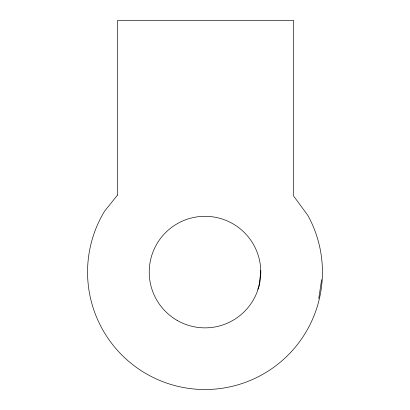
<?xml version="1.0" encoding="UTF-8"?>
<svg xmlns="http://www.w3.org/2000/svg" width="410" height="410" viewBox="0 0 410 410"><rect width="100%" height="100%" fill="white"/><g stroke="black" fill="none" stroke-linecap="round" stroke-linejoin="round"><path stroke-width="0.61" d="M318.739 298.557L321.624 279.666M257.752 289.245L258.884 286.503L260.786 272.086L260.555 270.339M117.521 195.058L104.529 211.278A117.439 117.439 0 0 0 202.576 389.5A117.439 117.439 0 0 0 307.895 215.481L293.678 196.134L293.678 20.5L117.521 20.5L117.521 195.058M177.11 320.394A55.786 55.786 0 0 0 260.786 272.086A55.786 55.786 0 0 0 177.11 223.778A55.786 55.786 0 0 0 177.11 320.394"/></g></svg>
